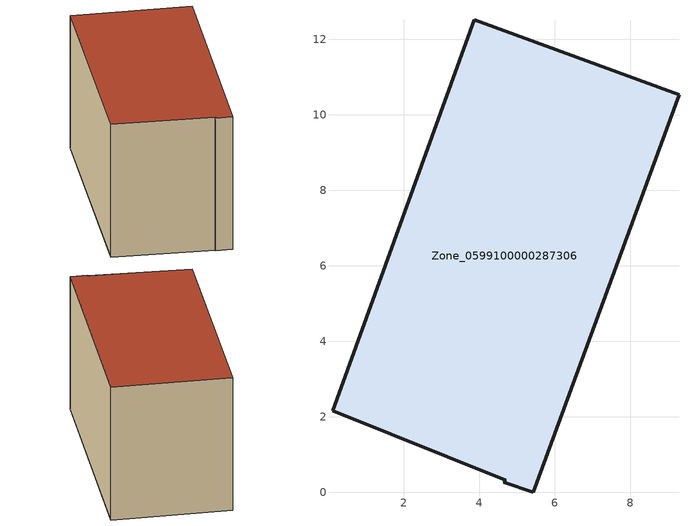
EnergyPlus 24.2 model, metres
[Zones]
Zone_0599100000287306
 floor ground (C_G): 4.64,0.27 4.7,0.32 0.11,2.16 3.87,12.52 9.29,10.53 5.43,0 z0
 wall outside (C_F): 5.43,0 9.29,10.53 3.87,12.52 0.11,2.16 4.7,0.32 4.64,0.27 5.43,0 z0:7
 roof outside (C_R): 4.7,0.32 4.64,0.27 5.43,0 9.29,10.53 3.87,12.52 0.11,2.16 z7
[BUILDING]
Pand.0599100000287306: North Axis=0; Terrain=City; Loads Convergence Tolerance Value=0.04; Temperature Convergence Tolerance Value=0.4; Solar Distribution=FullExterior; Maximum Number of Warmup Days=25; Minimum Number of Warmup Days=1
[Site:Location]
Rotterdam.The.Hague.AP_ZH_NLD Design_Conditions: Latitude=51.96; Longitude=4.45; Time Zone=1; Elevation=-4.5
[SITE:GROUNDTEMPERATURE:BUILDINGSURFACE]
18, 18, 18, 18, 18, 18, 18, 18, 18, 18, 18, 18
[MATERIAL] Thermal Absorptance=0.9; Solar Absorptance=0.7; Visible Absorptance=0.7
Name | Roughness | Thickness | Conductivity | Density | Specific Heat
G.TI.1946 | MediumSmooth | 0.15 | 1 | 540 | 1210
F.TI.1946 | Rough | 0.3 | 0.857143 | 1920 | 840
R.TI.1946 | MediumRough | 0.2 | 0.1 | 1500 | 1000
[CONSTRUCTION]
C_G: G.TI.1946
C_F: F.TI.1946
C_R: R.TI.1946
[ZONE]
Zone_0599100000287306: Type=1; Multiplier=1; Ceiling Height=Autocalculate; Volume=Autocalculate; Floor Area=autocalculate; Part of Total Floor Area=Yes
[ZONEINFILTRATION:DESIGNFLOWRATE]
Infil_Zone_0599100000287306: Zone or ZoneList or Space or SpaceList=Zone_0599100000287306; Schedule=AlwaysOn; Design Flow Rate Calculation Method=Flow/Area; Flow Rate per Floor Area=0.003; Constant Term Coefficient=1; Temperature Term Coefficient=0; Velocity Term Coefficient=0; Velocity Squared Term Coefficient=0
[HVACTEMPLATE:ZONE:IDEALLOADSAIRSYSTEM]
Zone_0599100000287306: Maximum Heating Supply Air Temperature=50; Minimum Cooling Supply Air Temperature=13; Maximum Heating Supply Air Humidity Ratio=0.0156; Minimum Cooling Supply Air Humidity Ratio=0.0077; Heating Limit=NoLimit; Cooling Limit=NoLimit; Dehumidification Control Type=ConstantSensibleHeatRatio; Cooling Sensible Heat Ratio=0.7; Dehumidification Setpoint=60; Humidification Control Type=None; Humidification Setpoint=30; Outdoor Air Method=None; Outdoor Air Flow Rate per Person=0.00944; Outdoor Air Flow Rate per Zone Floor Area=0; Outdoor Air Flow Rate per Zone=0; Demand Controlled Ventilation Type=None; Outdoor Air Economizer Type=NoEconomizer; Heat Recovery Type=None; Sensible Heat Recovery Effectiveness=0.7; Latent Heat Recovery Effectiveness=0.65
[ZONECONTROL:THERMOSTAT]
ThermostatControl_Zone_0599100000287306: Zone or ZoneList=Zone_0599100000287306; Control Type Schedule=DualSetpointControlType; Control 1=Thermostat_Zone_0599100000287306; Temperature Difference Between Cutout And Setpoint=0
[THERMOSTATSETPOINT:DUALSETPOINT]
Thermostat_Zone_0599100000287306: Heating Setpoint Temperature Schedule=HeatingSetpoint_Zone_0599100000287306; Cooling Setpoint Temperature Schedule=CoolingSetpoint_Zone_0599100000287306
[SCHEDULE:COMPACT]
HeatingSetpoint_Zone_0599100000287306: Through: 12/31, For: AllDays, Until: 24:00, 21
CoolingSetpoint_Zone_0599100000287306: Through: 12/31, For: AllDays, Until: 24:00, 24
DualSetpointControlType: Through: 12/31, For: AllDays, Until: 24:00, 4
AlwaysOn: Through: 12/31, For: AllDays, Until: 24:00, 1
